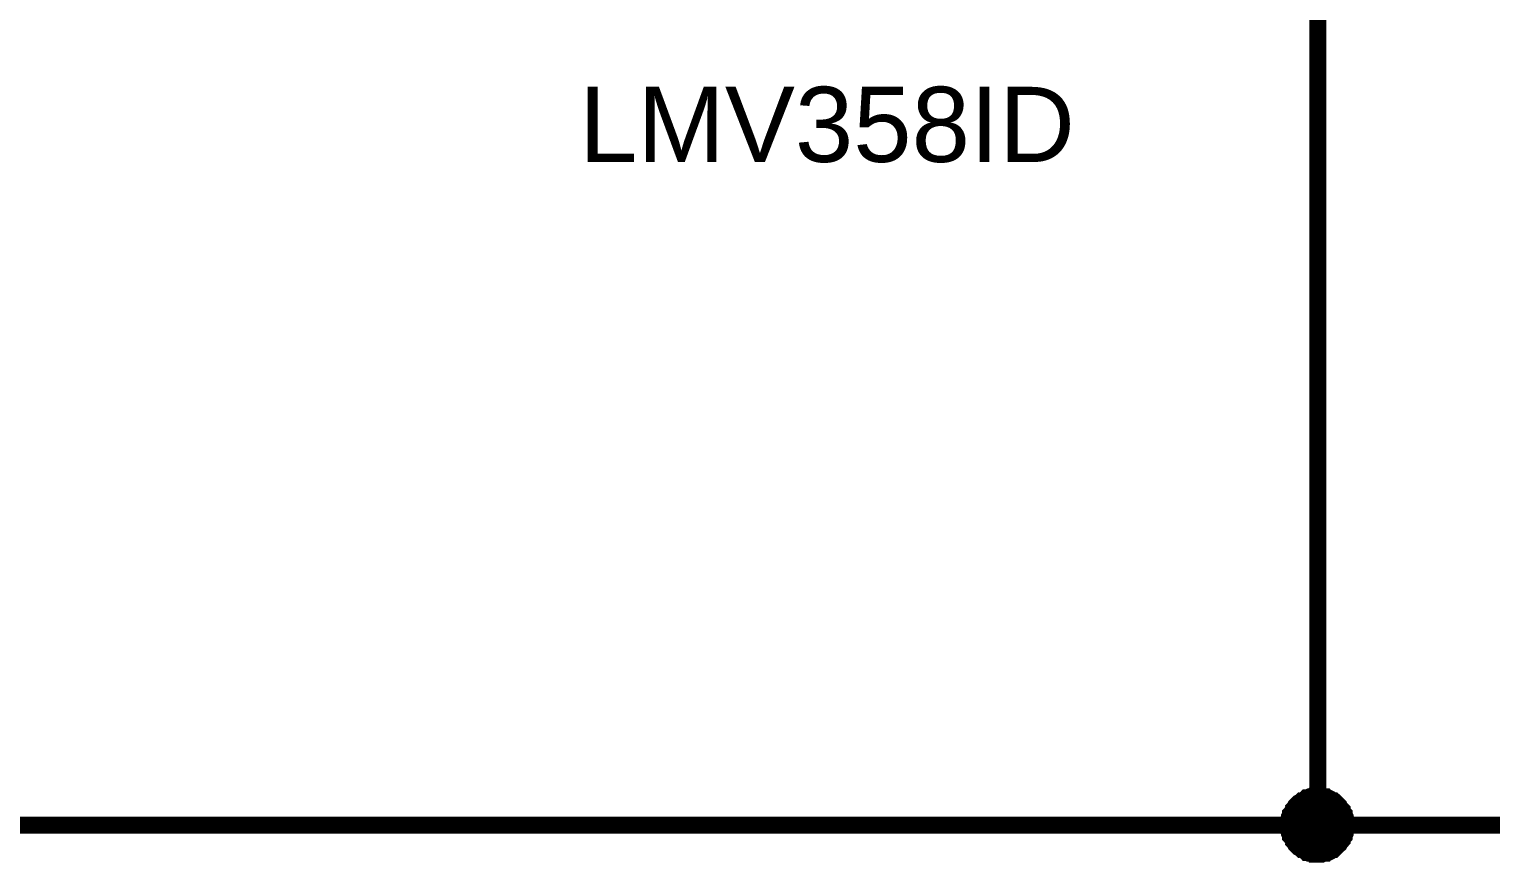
# Model space of a CAD drawing. Header units: millimetres. Extents: x -2024 to 917, y -725 to 13.
# Drawn here: x 406.88 to 432.66, y -309.45 to -294.76 of the extents above; entities that cross this region are included whole.
import ezdxf

# ---------------------------------------------------------------- set-up
doc = ezdxf.new("R2010")
doc.units = ezdxf.units.MM
doc.layers.add('Sheet', color=255, linetype='Continuous')
doc.styles.get("Standard").update_dxf_attribs({"font": 'arial.ttf'})

msp = doc.modelspace()

# ---------------------------------------------------------------- linework, layer by layer
at = {"layer": 'Sheet'}
for points, const_width in [([(439.587, -301.287), (439.587, -308.788), (429.607, -308.788), (429.607, -293.786)], 0.3), ([(429.094, -308.788), (429.094, -308.755), (429.094, -308.739), (429.094, -308.706), (429.11, -308.689), (429.11, -308.656), (429.11, -308.639), (429.127, -308.606), (429.127, -308.59), (429.143, -308.573), (429.16, -308.54), (429.176, -308.523), (429.176, -308.507), (429.193, -308.49), (429.21, -308.457), (429.226, -308.441), (429.243, -308.424), (429.259, -308.408), (429.276, -308.391), (429.309, -308.374), (429.325, -308.358), (429.342, -308.358), (429.359, -308.341), (429.392, -308.325), (429.408, -308.308), (429.425, -308.308), (429.458, -308.292), (429.474, -308.292), (429.508, -308.292), (429.524, -308.275), (429.557, -308.275), (429.574, -308.275), (429.607, -308.275)], 0.3), ([(429.094, -308.788), (429.094, -308.755), (429.094, -308.739), (429.094, -308.706), (429.11, -308.689), (429.11, -308.656), (429.11, -308.639), (429.127, -308.606), (429.127, -308.59), (429.143, -308.573), (429.16, -308.54), (429.176, -308.523), (429.176, -308.507), (429.193, -308.49), (429.21, -308.457), (429.226, -308.441), (429.243, -308.424), (429.259, -308.408), (429.276, -308.391), (429.309, -308.374), (429.325, -308.358), (429.342, -308.358), (429.359, -308.341), (429.392, -308.325), (429.408, -308.308), (429.425, -308.308), (429.458, -308.292), (429.474, -308.292), (429.508, -308.292), (429.524, -308.275), (429.557, -308.275), (429.574, -308.275), (429.607, -308.275)], 0.3), ([(429.094, -308.788), (429.094, -308.755), (429.094, -308.739), (429.094, -308.706), (429.11, -308.689), (429.11, -308.656), (429.11, -308.639), (429.127, -308.606), (429.127, -308.59), (429.143, -308.573), (429.16, -308.54), (429.176, -308.523), (429.176, -308.507), (429.193, -308.49), (429.21, -308.457), (429.226, -308.441), (429.243, -308.424), (429.259, -308.408), (429.276, -308.391), (429.309, -308.374), (429.325, -308.358), (429.342, -308.358), (429.359, -308.341), (429.392, -308.325), (429.408, -308.308), (429.425, -308.308), (429.458, -308.292), (429.474, -308.292), (429.508, -308.292), (429.524, -308.275), (429.557, -308.275), (429.574, -308.275), (429.607, -308.275)], 0.3), ([(429.094, -308.788), (429.094, -308.755), (429.094, -308.739), (429.094, -308.706), (429.11, -308.689), (429.11, -308.656), (429.11, -308.639), (429.127, -308.606), (429.127, -308.59), (429.143, -308.573), (429.16, -308.54), (429.176, -308.523), (429.176, -308.507), (429.193, -308.49), (429.21, -308.457), (429.226, -308.441), (429.243, -308.424), (429.259, -308.408), (429.276, -308.391), (429.309, -308.374), (429.325, -308.358), (429.342, -308.358), (429.359, -308.341), (429.392, -308.325), (429.408, -308.308), (429.425, -308.308), (429.458, -308.292), (429.474, -308.292), (429.508, -308.292), (429.524, -308.275), (429.557, -308.275), (429.574, -308.275), (429.607, -308.275)], 0.3), ([(429.094, -308.788), (429.094, -308.755), (429.094, -308.739), (429.094, -308.706), (429.11, -308.689), (429.11, -308.656), (429.11, -308.639), (429.127, -308.606), (429.127, -308.59), (429.143, -308.573), (429.16, -308.54), (429.176, -308.523), (429.176, -308.507), (429.193, -308.49), (429.21, -308.457), (429.226, -308.441), (429.243, -308.424), (429.259, -308.408), (429.276, -308.391), (429.309, -308.374), (429.325, -308.358), (429.342, -308.358), (429.359, -308.341), (429.392, -308.325), (429.408, -308.308), (429.425, -308.308), (429.458, -308.292), (429.474, -308.292), (429.508, -308.292), (429.524, -308.275), (429.557, -308.275), (429.574, -308.275), (429.607, -308.275)], 0.0991), ([(429.094, -308.788), (429.094, -308.755), (429.094, -308.739), (429.094, -308.706), (429.11, -308.689), (429.11, -308.656), (429.11, -308.639), (429.127, -308.606), (429.127, -308.59), (429.143, -308.573), (429.16, -308.54), (429.176, -308.523), (429.176, -308.507), (429.193, -308.49), (429.21, -308.457), (429.226, -308.441), (429.243, -308.424), (429.259, -308.408), (429.276, -308.391), (429.309, -308.374), (429.325, -308.358), (429.342, -308.358), (429.359, -308.341), (429.392, -308.325), (429.408, -308.308), (429.425, -308.308), (429.458, -308.292), (429.474, -308.292), (429.508, -308.292), (429.524, -308.275), (429.557, -308.275), (429.574, -308.275), (429.607, -308.275)], 0.0991), ([(429.094, -308.788), (429.094, -308.755), (429.094, -308.739), (429.094, -308.706), (429.11, -308.689), (429.11, -308.656), (429.11, -308.639), (429.127, -308.606), (429.127, -308.59), (429.143, -308.573), (429.16, -308.54), (429.176, -308.523), (429.176, -308.507), (429.193, -308.49), (429.21, -308.457), (429.226, -308.441), (429.243, -308.424), (429.259, -308.408), (429.276, -308.391), (429.309, -308.374), (429.325, -308.358), (429.342, -308.358), (429.359, -308.341), (429.392, -308.325), (429.408, -308.308), (429.425, -308.308), (429.458, -308.292), (429.474, -308.292), (429.508, -308.292), (429.524, -308.275), (429.557, -308.275), (429.574, -308.275), (429.607, -308.275)], 0.0991), ([(429.094, -308.788), (429.094, -308.755), (429.094, -308.739), (429.094, -308.706), (429.11, -308.689), (429.11, -308.656), (429.11, -308.639), (429.127, -308.606), (429.127, -308.59), (429.143, -308.573), (429.16, -308.54), (429.176, -308.523), (429.176, -308.507), (429.193, -308.49), (429.21, -308.457), (429.226, -308.441), (429.243, -308.424), (429.259, -308.408), (429.276, -308.391), (429.309, -308.374), (429.325, -308.358), (429.342, -308.358), (429.359, -308.341), (429.392, -308.325), (429.408, -308.308), (429.425, -308.308), (429.458, -308.292), (429.474, -308.292), (429.508, -308.292), (429.524, -308.275), (429.557, -308.275), (429.574, -308.275), (429.607, -308.275)], 0.0991), ([(429.607, -308.275), (429.607, -308.275)], 0.3), ([(429.607, -308.275), (429.623, -308.275), (429.656, -308.275), (429.673, -308.275), (429.706, -308.292), (429.723, -308.292), (429.756, -308.292), (429.772, -308.308), (429.789, -308.308), (429.822, -308.325), (429.839, -308.341), (429.855, -308.358), (429.888, -308.358), (429.905, -308.374), (429.921, -308.391), (429.938, -308.408), (429.954, -308.424), (429.971, -308.441), (429.988, -308.457), (430.004, -308.49), (430.021, -308.507), (430.037, -308.523), (430.037, -308.54), (430.054, -308.573), (430.07, -308.59), (430.07, -308.606), (430.087, -308.639), (430.087, -308.656), (430.087, -308.689), (430.103, -308.706), (430.103, -308.739), (430.103, -308.755), (430.103, -308.788)], 0.3), ([(429.607, -308.275), (429.607, -308.275)], 0.3), ([(429.607, -308.275), (429.623, -308.275), (429.656, -308.275), (429.673, -308.275), (429.706, -308.292), (429.723, -308.292), (429.756, -308.292), (429.772, -308.308), (429.789, -308.308), (429.822, -308.325), (429.839, -308.341), (429.855, -308.358), (429.888, -308.358), (429.905, -308.374), (429.921, -308.391), (429.938, -308.408), (429.954, -308.424), (429.971, -308.441), (429.988, -308.457), (430.004, -308.49), (430.021, -308.507), (430.037, -308.523), (430.037, -308.54), (430.054, -308.573), (430.07, -308.59), (430.07, -308.606), (430.087, -308.639), (430.087, -308.656), (430.087, -308.689), (430.103, -308.706), (430.103, -308.739), (430.103, -308.755), (430.103, -308.788)], 0.3), ([(429.607, -308.275), (429.607, -308.275)], 0.3), ([(429.607, -308.275), (429.623, -308.275), (429.656, -308.275), (429.673, -308.275), (429.706, -308.292), (429.723, -308.292), (429.756, -308.292), (429.772, -308.308), (429.789, -308.308), (429.822, -308.325), (429.839, -308.341), (429.855, -308.358), (429.888, -308.358), (429.905, -308.374), (429.921, -308.391), (429.938, -308.408), (429.954, -308.424), (429.971, -308.441), (429.988, -308.457), (430.004, -308.49), (430.021, -308.507), (430.037, -308.523), (430.037, -308.54), (430.054, -308.573), (430.07, -308.59), (430.07, -308.606), (430.087, -308.639), (430.087, -308.656), (430.087, -308.689), (430.103, -308.706), (430.103, -308.739), (430.103, -308.755), (430.103, -308.788)], 0.3), ([(429.607, -308.275), (429.607, -308.275)], 0.3), ([(429.607, -308.275), (429.623, -308.275), (429.656, -308.275), (429.673, -308.275), (429.706, -308.292), (429.723, -308.292), (429.756, -308.292), (429.772, -308.308), (429.789, -308.308), (429.822, -308.325), (429.839, -308.341), (429.855, -308.358), (429.888, -308.358), (429.905, -308.374), (429.921, -308.391), (429.938, -308.408), (429.954, -308.424), (429.971, -308.441), (429.988, -308.457), (430.004, -308.49), (430.021, -308.507), (430.037, -308.523), (430.037, -308.54), (430.054, -308.573), (430.07, -308.59), (430.07, -308.606), (430.087, -308.639), (430.087, -308.656), (430.087, -308.689), (430.103, -308.706), (430.103, -308.739), (430.103, -308.755), (430.103, -308.788)], 0.3), ([(429.607, -308.275), (429.607, -308.275)], 0.0991), ([(429.607, -308.275), (429.623, -308.275), (429.656, -308.275), (429.673, -308.275), (429.706, -308.292), (429.723, -308.292), (429.756, -308.292), (429.772, -308.308), (429.789, -308.308), (429.822, -308.325), (429.839, -308.341), (429.855, -308.358), (429.888, -308.358), (429.905, -308.374), (429.921, -308.391), (429.938, -308.408), (429.954, -308.424), (429.971, -308.441), (429.988, -308.457), (430.004, -308.49), (430.021, -308.507), (430.037, -308.523), (430.037, -308.54), (430.054, -308.573), (430.07, -308.59), (430.07, -308.606), (430.087, -308.639), (430.087, -308.656), (430.087, -308.689), (430.103, -308.706), (430.103, -308.739), (430.103, -308.755), (430.103, -308.788)], 0.0991), ([(429.607, -308.275), (429.607, -308.275)], 0.0991), ([(429.607, -308.275), (429.623, -308.275), (429.656, -308.275), (429.673, -308.275), (429.706, -308.292), (429.723, -308.292), (429.756, -308.292), (429.772, -308.308), (429.789, -308.308), (429.822, -308.325), (429.839, -308.341), (429.855, -308.358), (429.888, -308.358), (429.905, -308.374), (429.921, -308.391), (429.938, -308.408), (429.954, -308.424), (429.971, -308.441), (429.988, -308.457), (430.004, -308.49), (430.021, -308.507), (430.037, -308.523), (430.037, -308.54), (430.054, -308.573), (430.07, -308.59), (430.07, -308.606), (430.087, -308.639), (430.087, -308.656), (430.087, -308.689), (430.103, -308.706), (430.103, -308.739), (430.103, -308.755), (430.103, -308.788)], 0.0991), ([(429.607, -308.275), (429.607, -308.275)], 0.0991), ([(429.607, -308.275), (429.623, -308.275), (429.656, -308.275), (429.673, -308.275), (429.706, -308.292), (429.723, -308.292), (429.756, -308.292), (429.772, -308.308), (429.789, -308.308), (429.822, -308.325), (429.839, -308.341), (429.855, -308.358), (429.888, -308.358), (429.905, -308.374), (429.921, -308.391), (429.938, -308.408), (429.954, -308.424), (429.971, -308.441), (429.988, -308.457), (430.004, -308.49), (430.021, -308.507), (430.037, -308.523), (430.037, -308.54), (430.054, -308.573), (430.07, -308.59), (430.07, -308.606), (430.087, -308.639), (430.087, -308.656), (430.087, -308.689), (430.103, -308.706), (430.103, -308.739), (430.103, -308.755), (430.103, -308.788)], 0.0991), ([(429.607, -308.275), (429.607, -308.275)], 0.0991), ([(429.607, -308.275), (429.623, -308.275), (429.656, -308.275), (429.673, -308.275), (429.706, -308.292), (429.723, -308.292), (429.756, -308.292), (429.772, -308.308), (429.789, -308.308), (429.822, -308.325), (429.839, -308.341), (429.855, -308.358), (429.888, -308.358), (429.905, -308.374), (429.921, -308.391), (429.938, -308.408), (429.954, -308.424), (429.971, -308.441), (429.988, -308.457), (430.004, -308.49), (430.021, -308.507), (430.037, -308.523), (430.037, -308.54), (430.054, -308.573), (430.07, -308.59), (430.07, -308.606), (430.087, -308.639), (430.087, -308.656), (430.087, -308.689), (430.103, -308.706), (430.103, -308.739), (430.103, -308.755), (430.103, -308.788)], 0.0991), ([(349.632, -308.788), (394.618, -308.788), (429.607, -308.788)], 0.3), ([(429.607, -309.302), (429.574, -309.302), (429.557, -309.302), (429.524, -309.302), (429.508, -309.285), (429.474, -309.285), (429.458, -309.285), (429.425, -309.269), (429.408, -309.269), (429.392, -309.252), (429.359, -309.235), (429.342, -309.219), (429.325, -309.219), (429.309, -309.202), (429.276, -309.186), (429.259, -309.169), (429.243, -309.153), (429.226, -309.136), (429.21, -309.12), (429.193, -309.086), (429.176, -309.07), (429.176, -309.053), (429.16, -309.037), (429.143, -309.004), (429.127, -308.987), (429.127, -308.971), (429.11, -308.937), (429.11, -308.921), (429.11, -308.888), (429.094, -308.871), (429.094, -308.838), (429.094, -308.821), (429.094, -308.788)], 0.3), ([(429.094, -308.788), (429.094, -308.788)], 0.3), ([(429.607, -309.302), (429.574, -309.302), (429.557, -309.302), (429.524, -309.302), (429.508, -309.285), (429.474, -309.285), (429.458, -309.285), (429.425, -309.269), (429.408, -309.269), (429.392, -309.252), (429.359, -309.235), (429.342, -309.219), (429.325, -309.219), (429.309, -309.202), (429.276, -309.186), (429.259, -309.169), (429.243, -309.153), (429.226, -309.136), (429.21, -309.12), (429.193, -309.086), (429.176, -309.07), (429.176, -309.053), (429.16, -309.037), (429.143, -309.004), (429.127, -308.987), (429.127, -308.971), (429.11, -308.937), (429.11, -308.921), (429.11, -308.888), (429.094, -308.871), (429.094, -308.838), (429.094, -308.821), (429.094, -308.788)], 0.3), ([(429.094, -308.788), (429.094, -308.788)], 0.3), ([(429.607, -309.302), (429.574, -309.302), (429.557, -309.302), (429.524, -309.302), (429.508, -309.285), (429.474, -309.285), (429.458, -309.285), (429.425, -309.269), (429.408, -309.269), (429.392, -309.252), (429.359, -309.235), (429.342, -309.219), (429.325, -309.219), (429.309, -309.202), (429.276, -309.186), (429.259, -309.169), (429.243, -309.153), (429.226, -309.136), (429.21, -309.12), (429.193, -309.086), (429.176, -309.07), (429.176, -309.053), (429.16, -309.037), (429.143, -309.004), (429.127, -308.987), (429.127, -308.971), (429.11, -308.937), (429.11, -308.921), (429.11, -308.888), (429.094, -308.871), (429.094, -308.838), (429.094, -308.821), (429.094, -308.788)], 0.3), ([(429.094, -308.788), (429.094, -308.788)], 0.3), ([(429.607, -309.302), (429.574, -309.302), (429.557, -309.302), (429.524, -309.302), (429.508, -309.285), (429.474, -309.285), (429.458, -309.285), (429.425, -309.269), (429.408, -309.269), (429.392, -309.252), (429.359, -309.235), (429.342, -309.219), (429.325, -309.219), (429.309, -309.202), (429.276, -309.186), (429.259, -309.169), (429.243, -309.153), (429.226, -309.136), (429.21, -309.12), (429.193, -309.086), (429.176, -309.07), (429.176, -309.053), (429.16, -309.037), (429.143, -309.004), (429.127, -308.987), (429.127, -308.971), (429.11, -308.937), (429.11, -308.921), (429.11, -308.888), (429.094, -308.871), (429.094, -308.838), (429.094, -308.821), (429.094, -308.788)], 0.3), ([(429.094, -308.788), (429.094, -308.788)], 0.3), ([(429.607, -309.302), (429.574, -309.302), (429.557, -309.302), (429.524, -309.302), (429.508, -309.285), (429.474, -309.285), (429.458, -309.285), (429.425, -309.269), (429.408, -309.269), (429.392, -309.252), (429.359, -309.235), (429.342, -309.219), (429.325, -309.219), (429.309, -309.202), (429.276, -309.186), (429.259, -309.169), (429.243, -309.153), (429.226, -309.136), (429.21, -309.12), (429.193, -309.086), (429.176, -309.07), (429.176, -309.053), (429.16, -309.037), (429.143, -309.004), (429.127, -308.987), (429.127, -308.971), (429.11, -308.937), (429.11, -308.921), (429.11, -308.888), (429.094, -308.871), (429.094, -308.838), (429.094, -308.821), (429.094, -308.788)], 0.0991), ([(429.094, -308.788), (429.094, -308.788)], 0.0991), ([(429.607, -309.302), (429.574, -309.302), (429.557, -309.302), (429.524, -309.302), (429.508, -309.285), (429.474, -309.285), (429.458, -309.285), (429.425, -309.269), (429.408, -309.269), (429.392, -309.252), (429.359, -309.235), (429.342, -309.219), (429.325, -309.219), (429.309, -309.202), (429.276, -309.186), (429.259, -309.169), (429.243, -309.153), (429.226, -309.136), (429.21, -309.12), (429.193, -309.086), (429.176, -309.07), (429.176, -309.053), (429.16, -309.037), (429.143, -309.004), (429.127, -308.987), (429.127, -308.971), (429.11, -308.937), (429.11, -308.921), (429.11, -308.888), (429.094, -308.871), (429.094, -308.838), (429.094, -308.821), (429.094, -308.788)], 0.0991), ([(429.094, -308.788), (429.094, -308.788)], 0.0991), ([(429.607, -309.302), (429.574, -309.302), (429.557, -309.302), (429.524, -309.302), (429.508, -309.285), (429.474, -309.285), (429.458, -309.285), (429.425, -309.269), (429.408, -309.269), (429.392, -309.252), (429.359, -309.235), (429.342, -309.219), (429.325, -309.219), (429.309, -309.202), (429.276, -309.186), (429.259, -309.169), (429.243, -309.153), (429.226, -309.136), (429.21, -309.12), (429.193, -309.086), (429.176, -309.07), (429.176, -309.053), (429.16, -309.037), (429.143, -309.004), (429.127, -308.987), (429.127, -308.971), (429.11, -308.937), (429.11, -308.921), (429.11, -308.888), (429.094, -308.871), (429.094, -308.838), (429.094, -308.821), (429.094, -308.788)], 0.0991), ([(429.094, -308.788), (429.094, -308.788)], 0.0991), ([(429.607, -309.302), (429.574, -309.302), (429.557, -309.302), (429.524, -309.302), (429.508, -309.285), (429.474, -309.285), (429.458, -309.285), (429.425, -309.269), (429.408, -309.269), (429.392, -309.252), (429.359, -309.235), (429.342, -309.219), (429.325, -309.219), (429.309, -309.202), (429.276, -309.186), (429.259, -309.169), (429.243, -309.153), (429.226, -309.136), (429.21, -309.12), (429.193, -309.086), (429.176, -309.07), (429.176, -309.053), (429.16, -309.037), (429.143, -309.004), (429.127, -308.987), (429.127, -308.971), (429.11, -308.937), (429.11, -308.921), (429.11, -308.888), (429.094, -308.871), (429.094, -308.838), (429.094, -308.821), (429.094, -308.788)], 0.0991), ([(429.094, -308.788), (429.094, -308.788)], 0.0991), ([(430.103, -308.788), (430.103, -308.821), (430.103, -308.838), (430.103, -308.871), (430.087, -308.888), (430.087, -308.921), (430.087, -308.937), (430.07, -308.971), (430.07, -308.987), (430.054, -309.004), (430.037, -309.037), (430.037, -309.053), (430.021, -309.07), (430.004, -309.086), (429.988, -309.12), (429.971, -309.136), (429.954, -309.153), (429.938, -309.169), (429.921, -309.186), (429.905, -309.202), (429.888, -309.219), (429.855, -309.219), (429.839, -309.235), (429.822, -309.252), (429.789, -309.269), (429.772, -309.269), (429.756, -309.285), (429.723, -309.285), (429.706, -309.285), (429.673, -309.302), (429.656, -309.302), (429.623, -309.302), (429.607, -309.302)], 0.3), ([(430.103, -308.788), (430.103, -308.821), (430.103, -308.838), (430.103, -308.871), (430.087, -308.888), (430.087, -308.921), (430.087, -308.937), (430.07, -308.971), (430.07, -308.987), (430.054, -309.004), (430.037, -309.037), (430.037, -309.053), (430.021, -309.07), (430.004, -309.086), (429.988, -309.12), (429.971, -309.136), (429.954, -309.153), (429.938, -309.169), (429.921, -309.186), (429.905, -309.202), (429.888, -309.219), (429.855, -309.219), (429.839, -309.235), (429.822, -309.252), (429.789, -309.269), (429.772, -309.269), (429.756, -309.285), (429.723, -309.285), (429.706, -309.285), (429.673, -309.302), (429.656, -309.302), (429.623, -309.302), (429.607, -309.302)], 0.3), ([(430.103, -308.788), (430.103, -308.821), (430.103, -308.838), (430.103, -308.871), (430.087, -308.888), (430.087, -308.921), (430.087, -308.937), (430.07, -308.971), (430.07, -308.987), (430.054, -309.004), (430.037, -309.037), (430.037, -309.053), (430.021, -309.07), (430.004, -309.086), (429.988, -309.12), (429.971, -309.136), (429.954, -309.153), (429.938, -309.169), (429.921, -309.186), (429.905, -309.202), (429.888, -309.219), (429.855, -309.219), (429.839, -309.235), (429.822, -309.252), (429.789, -309.269), (429.772, -309.269), (429.756, -309.285), (429.723, -309.285), (429.706, -309.285), (429.673, -309.302), (429.656, -309.302), (429.623, -309.302), (429.607, -309.302)], 0.3), ([(430.103, -308.788), (430.103, -308.821), (430.103, -308.838), (430.103, -308.871), (430.087, -308.888), (430.087, -308.921), (430.087, -308.937), (430.07, -308.971), (430.07, -308.987), (430.054, -309.004), (430.037, -309.037), (430.037, -309.053), (430.021, -309.07), (430.004, -309.086), (429.988, -309.12), (429.971, -309.136), (429.954, -309.153), (429.938, -309.169), (429.921, -309.186), (429.905, -309.202), (429.888, -309.219), (429.855, -309.219), (429.839, -309.235), (429.822, -309.252), (429.789, -309.269), (429.772, -309.269), (429.756, -309.285), (429.723, -309.285), (429.706, -309.285), (429.673, -309.302), (429.656, -309.302), (429.623, -309.302), (429.607, -309.302)], 0.3), ([(430.103, -308.788), (430.103, -308.821), (430.103, -308.838), (430.103, -308.871), (430.087, -308.888), (430.087, -308.921), (430.087, -308.937), (430.07, -308.971), (430.07, -308.987), (430.054, -309.004), (430.037, -309.037), (430.037, -309.053), (430.021, -309.07), (430.004, -309.086), (429.988, -309.12), (429.971, -309.136), (429.954, -309.153), (429.938, -309.169), (429.921, -309.186), (429.905, -309.202), (429.888, -309.219), (429.855, -309.219), (429.839, -309.235), (429.822, -309.252), (429.789, -309.269), (429.772, -309.269), (429.756, -309.285), (429.723, -309.285), (429.706, -309.285), (429.673, -309.302), (429.656, -309.302), (429.623, -309.302), (429.607, -309.302)], 0.0991), ([(430.103, -308.788), (430.103, -308.821), (430.103, -308.838), (430.103, -308.871), (430.087, -308.888), (430.087, -308.921), (430.087, -308.937), (430.07, -308.971), (430.07, -308.987), (430.054, -309.004), (430.037, -309.037), (430.037, -309.053), (430.021, -309.07), (430.004, -309.086), (429.988, -309.12), (429.971, -309.136), (429.954, -309.153), (429.938, -309.169), (429.921, -309.186), (429.905, -309.202), (429.888, -309.219), (429.855, -309.219), (429.839, -309.235), (429.822, -309.252), (429.789, -309.269), (429.772, -309.269), (429.756, -309.285), (429.723, -309.285), (429.706, -309.285), (429.673, -309.302), (429.656, -309.302), (429.623, -309.302), (429.607, -309.302)], 0.0991), ([(430.103, -308.788), (430.103, -308.821), (430.103, -308.838), (430.103, -308.871), (430.087, -308.888), (430.087, -308.921), (430.087, -308.937), (430.07, -308.971), (430.07, -308.987), (430.054, -309.004), (430.037, -309.037), (430.037, -309.053), (430.021, -309.07), (430.004, -309.086), (429.988, -309.12), (429.971, -309.136), (429.954, -309.153), (429.938, -309.169), (429.921, -309.186), (429.905, -309.202), (429.888, -309.219), (429.855, -309.219), (429.839, -309.235), (429.822, -309.252), (429.789, -309.269), (429.772, -309.269), (429.756, -309.285), (429.723, -309.285), (429.706, -309.285), (429.673, -309.302), (429.656, -309.302), (429.623, -309.302), (429.607, -309.302)], 0.0991), ([(430.103, -308.788), (430.103, -308.821), (430.103, -308.838), (430.103, -308.871), (430.087, -308.888), (430.087, -308.921), (430.087, -308.937), (430.07, -308.971), (430.07, -308.987), (430.054, -309.004), (430.037, -309.037), (430.037, -309.053), (430.021, -309.07), (430.004, -309.086), (429.988, -309.12), (429.971, -309.136), (429.954, -309.153), (429.938, -309.169), (429.921, -309.186), (429.905, -309.202), (429.888, -309.219), (429.855, -309.219), (429.839, -309.235), (429.822, -309.252), (429.789, -309.269), (429.772, -309.269), (429.756, -309.285), (429.723, -309.285), (429.706, -309.285), (429.673, -309.302), (429.656, -309.302), (429.623, -309.302), (429.607, -309.302)], 0.0991), ([(430.103, -308.788), (430.103, -308.788), (430.103, -308.788), (430.103, -308.788), (430.103, -308.788), (430.103, -308.788), (430.103, -308.788), (430.103, -308.788), (430.103, -308.788), (430.103, -308.788), (430.103, -308.788), (430.103, -308.788), (430.103, -308.788), (430.103, -308.788), (430.103, -308.788), (430.103, -308.788), (430.103, -308.788), (430.103, -308.788), (430.103, -308.788), (430.103, -308.788), (430.103, -308.788), (430.103, -308.788), (430.103, -308.788), (430.103, -308.788), (430.103, -308.788), (430.103, -308.788), (430.103, -308.788), (430.103, -308.788), (430.103, -308.788), (430.103, -308.788), (430.103, -308.788), (430.103, -308.788), (430.103, -308.788)], 0.3), ([(430.103, -308.788), (430.103, -308.788)], 0.3), ([(430.103, -308.788), (430.103, -308.788), (430.103, -308.788), (430.103, -308.788), (430.103, -308.788), (430.103, -308.788), (430.103, -308.788), (430.103, -308.788), (430.103, -308.788), (430.103, -308.788), (430.103, -308.788), (430.103, -308.788), (430.103, -308.788), (430.103, -308.788), (430.103, -308.788), (430.103, -308.788), (430.103, -308.788), (430.103, -308.788), (430.103, -308.788), (430.103, -308.788), (430.103, -308.788), (430.103, -308.788), (430.103, -308.788), (430.103, -308.788), (430.103, -308.788), (430.103, -308.788), (430.103, -308.788), (430.103, -308.788), (430.103, -308.788), (430.103, -308.788), (430.103, -308.788), (430.103, -308.788), (430.103, -308.788)], 0.3), ([(430.103, -308.788), (430.103, -308.788)], 0.3), ([(430.103, -308.788), (430.103, -308.788), (430.103, -308.788), (430.103, -308.788), (430.103, -308.788), (430.103, -308.788), (430.103, -308.788), (430.103, -308.788), (430.103, -308.788), (430.103, -308.788), (430.103, -308.788), (430.103, -308.788), (430.103, -308.788), (430.103, -308.788), (430.103, -308.788), (430.103, -308.788), (430.103, -308.788), (430.103, -308.788), (430.103, -308.788), (430.103, -308.788), (430.103, -308.788), (430.103, -308.788), (430.103, -308.788), (430.103, -308.788), (430.103, -308.788), (430.103, -308.788), (430.103, -308.788), (430.103, -308.788), (430.103, -308.788), (430.103, -308.788), (430.103, -308.788), (430.103, -308.788), (430.103, -308.788)], 0.3), ([(430.103, -308.788), (430.103, -308.788)], 0.3), ([(430.103, -308.788), (430.103, -308.788), (430.103, -308.788), (430.103, -308.788), (430.103, -308.788), (430.103, -308.788), (430.103, -308.788), (430.103, -308.788), (430.103, -308.788), (430.103, -308.788), (430.103, -308.788), (430.103, -308.788), (430.103, -308.788), (430.103, -308.788), (430.103, -308.788), (430.103, -308.788), (430.103, -308.788), (430.103, -308.788), (430.103, -308.788), (430.103, -308.788), (430.103, -308.788), (430.103, -308.788), (430.103, -308.788), (430.103, -308.788), (430.103, -308.788), (430.103, -308.788), (430.103, -308.788), (430.103, -308.788), (430.103, -308.788), (430.103, -308.788), (430.103, -308.788), (430.103, -308.788), (430.103, -308.788)], 0.3), ([(430.103, -308.788), (430.103, -308.788)], 0.3), ([(430.103, -308.788), (430.103, -308.788), (430.103, -308.788), (430.103, -308.788), (430.103, -308.788), (430.103, -308.788), (430.103, -308.788), (430.103, -308.788), (430.103, -308.788), (430.103, -308.788), (430.103, -308.788), (430.103, -308.788), (430.103, -308.788), (430.103, -308.788), (430.103, -308.788), (430.103, -308.788), (430.103, -308.788), (430.103, -308.788), (430.103, -308.788), (430.103, -308.788), (430.103, -308.788), (430.103, -308.788), (430.103, -308.788), (430.103, -308.788), (430.103, -308.788), (430.103, -308.788), (430.103, -308.788), (430.103, -308.788), (430.103, -308.788), (430.103, -308.788), (430.103, -308.788), (430.103, -308.788), (430.103, -308.788)], 0.0991), ([(430.103, -308.788), (430.103, -308.788)], 0.0991), ([(430.103, -308.788), (430.103, -308.788), (430.103, -308.788), (430.103, -308.788), (430.103, -308.788), (430.103, -308.788), (430.103, -308.788), (430.103, -308.788), (430.103, -308.788), (430.103, -308.788), (430.103, -308.788), (430.103, -308.788), (430.103, -308.788), (430.103, -308.788), (430.103, -308.788), (430.103, -308.788), (430.103, -308.788), (430.103, -308.788), (430.103, -308.788), (430.103, -308.788), (430.103, -308.788), (430.103, -308.788), (430.103, -308.788), (430.103, -308.788), (430.103, -308.788), (430.103, -308.788), (430.103, -308.788), (430.103, -308.788), (430.103, -308.788), (430.103, -308.788), (430.103, -308.788), (430.103, -308.788), (430.103, -308.788)], 0.0991), ([(430.103, -308.788), (430.103, -308.788)], 0.0991), ([(430.103, -308.788), (430.103, -308.788), (430.103, -308.788), (430.103, -308.788), (430.103, -308.788), (430.103, -308.788), (430.103, -308.788), (430.103, -308.788), (430.103, -308.788), (430.103, -308.788), (430.103, -308.788), (430.103, -308.788), (430.103, -308.788), (430.103, -308.788), (430.103, -308.788), (430.103, -308.788), (430.103, -308.788), (430.103, -308.788), (430.103, -308.788), (430.103, -308.788), (430.103, -308.788), (430.103, -308.788), (430.103, -308.788), (430.103, -308.788), (430.103, -308.788), (430.103, -308.788), (430.103, -308.788), (430.103, -308.788), (430.103, -308.788), (430.103, -308.788), (430.103, -308.788), (430.103, -308.788), (430.103, -308.788)], 0.0991), ([(430.103, -308.788), (430.103, -308.788)], 0.0991), ([(430.103, -308.788), (430.103, -308.788), (430.103, -308.788), (430.103, -308.788), (430.103, -308.788), (430.103, -308.788), (430.103, -308.788), (430.103, -308.788), (430.103, -308.788), (430.103, -308.788), (430.103, -308.788), (430.103, -308.788), (430.103, -308.788), (430.103, -308.788), (430.103, -308.788), (430.103, -308.788), (430.103, -308.788), (430.103, -308.788), (430.103, -308.788), (430.103, -308.788), (430.103, -308.788), (430.103, -308.788), (430.103, -308.788), (430.103, -308.788), (430.103, -308.788), (430.103, -308.788), (430.103, -308.788), (430.103, -308.788), (430.103, -308.788), (430.103, -308.788), (430.103, -308.788), (430.103, -308.788), (430.103, -308.788)], 0.0991), ([(430.103, -308.788), (430.103, -308.788)], 0.0991)]:
    msp.add_lwpolyline(points, dxfattribs=dict(at, const_width=const_width))
at = {"layer": 'Sheet', "const_width": 0.508}
msp.add_lwpolyline([(429.335, -308.782, 1), (429.843, -308.782, 1)], format="xyb", close=True, dxfattribs=at)

# ---------------------------------------------------------------- texts
at = {"layer": 'Sheet'}
msp.add_text('LMV358ID', height=1.3247, dxfattribs=at).set_placement((416.581, -297.098))

doc.saveas('drawing.dxf')
